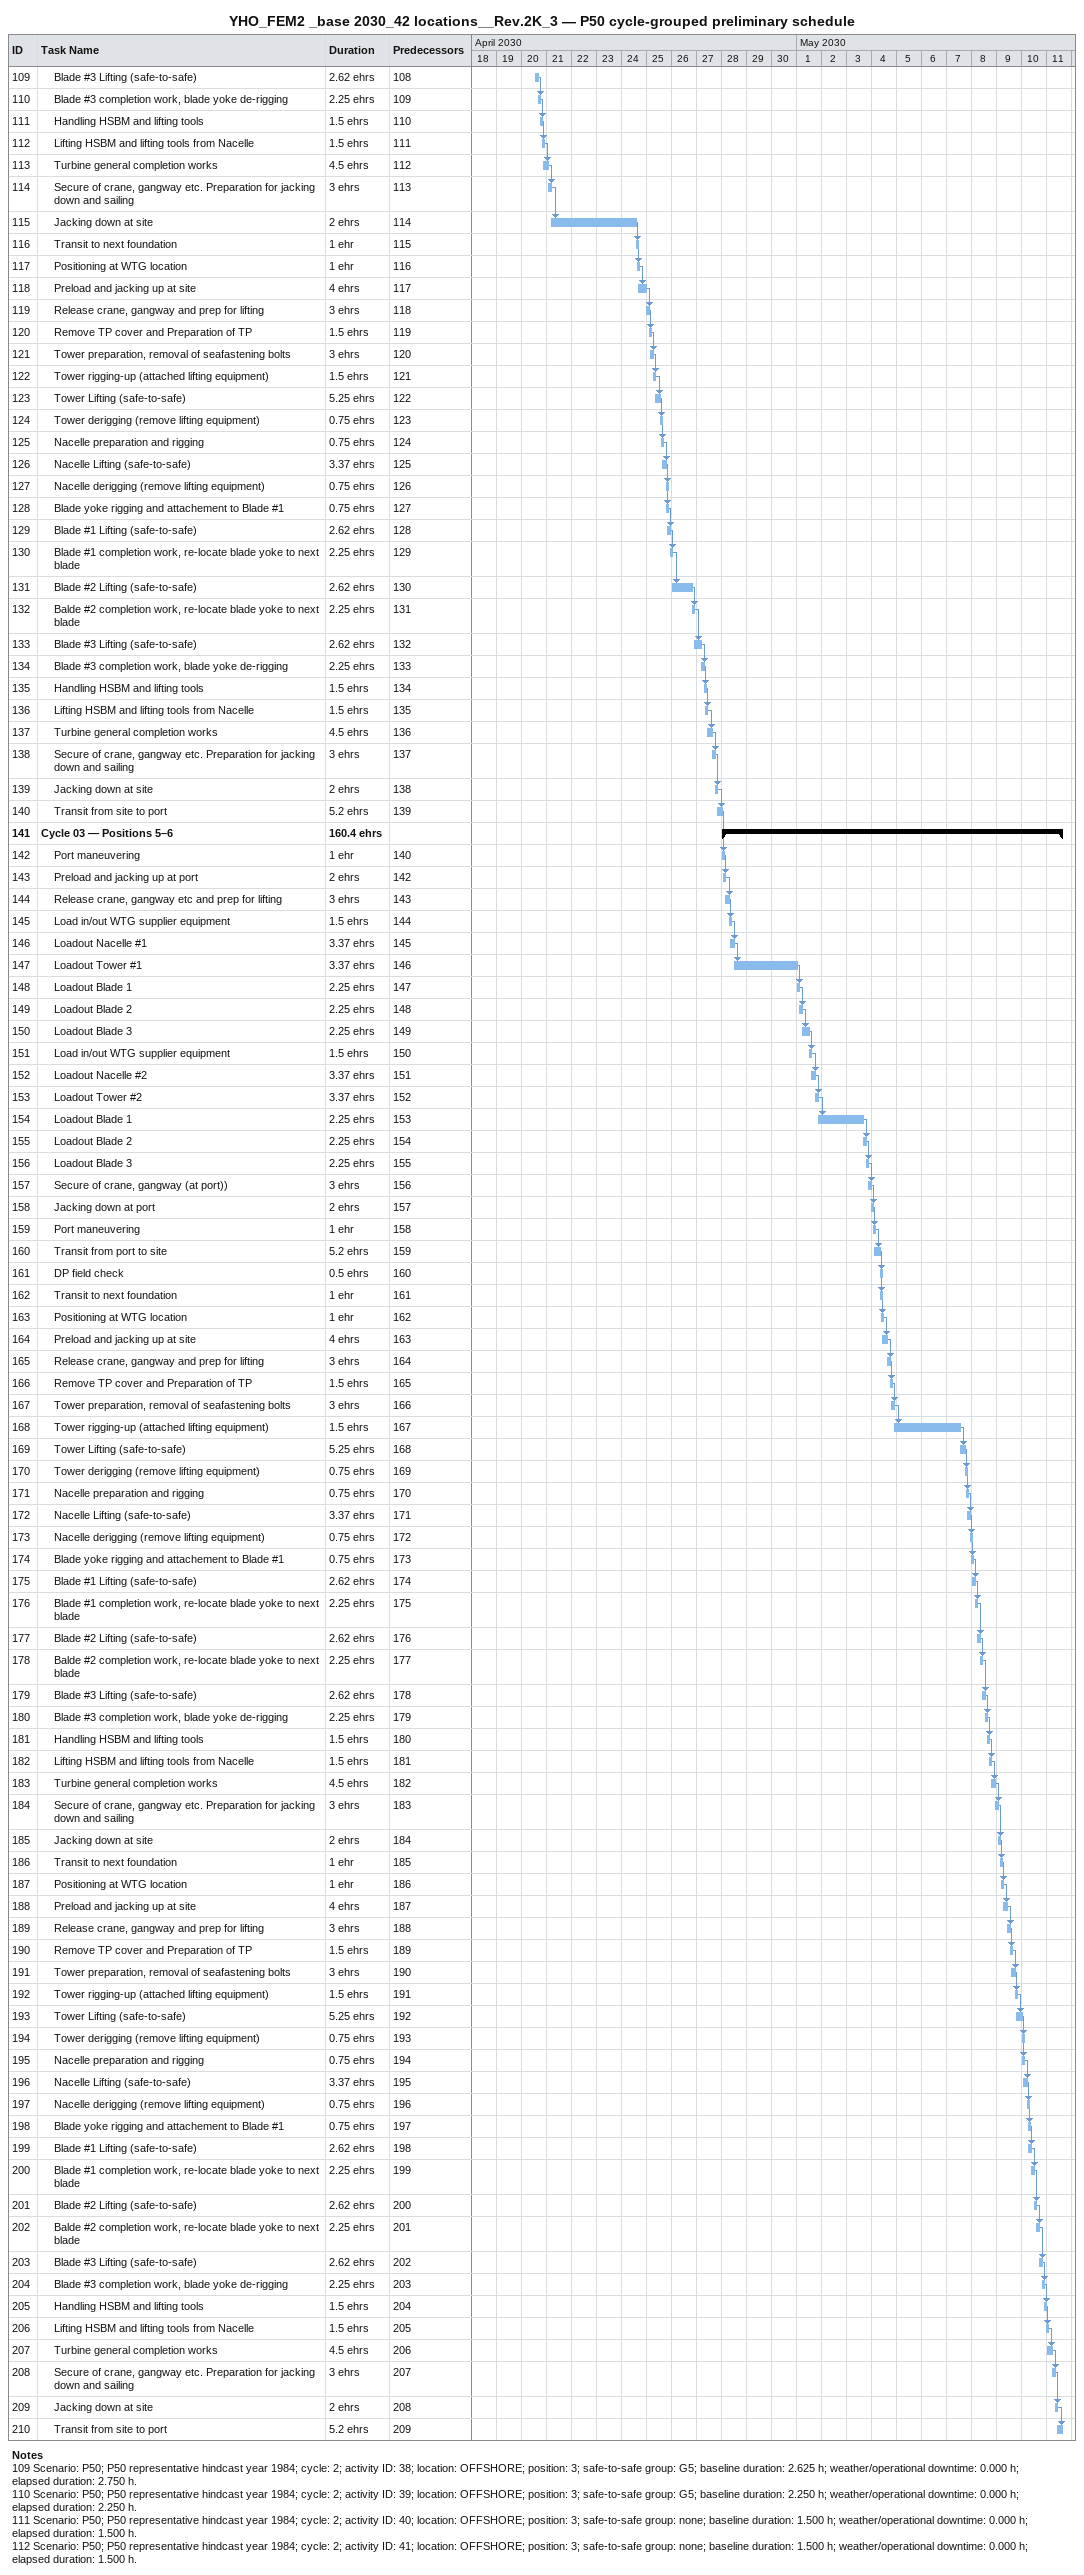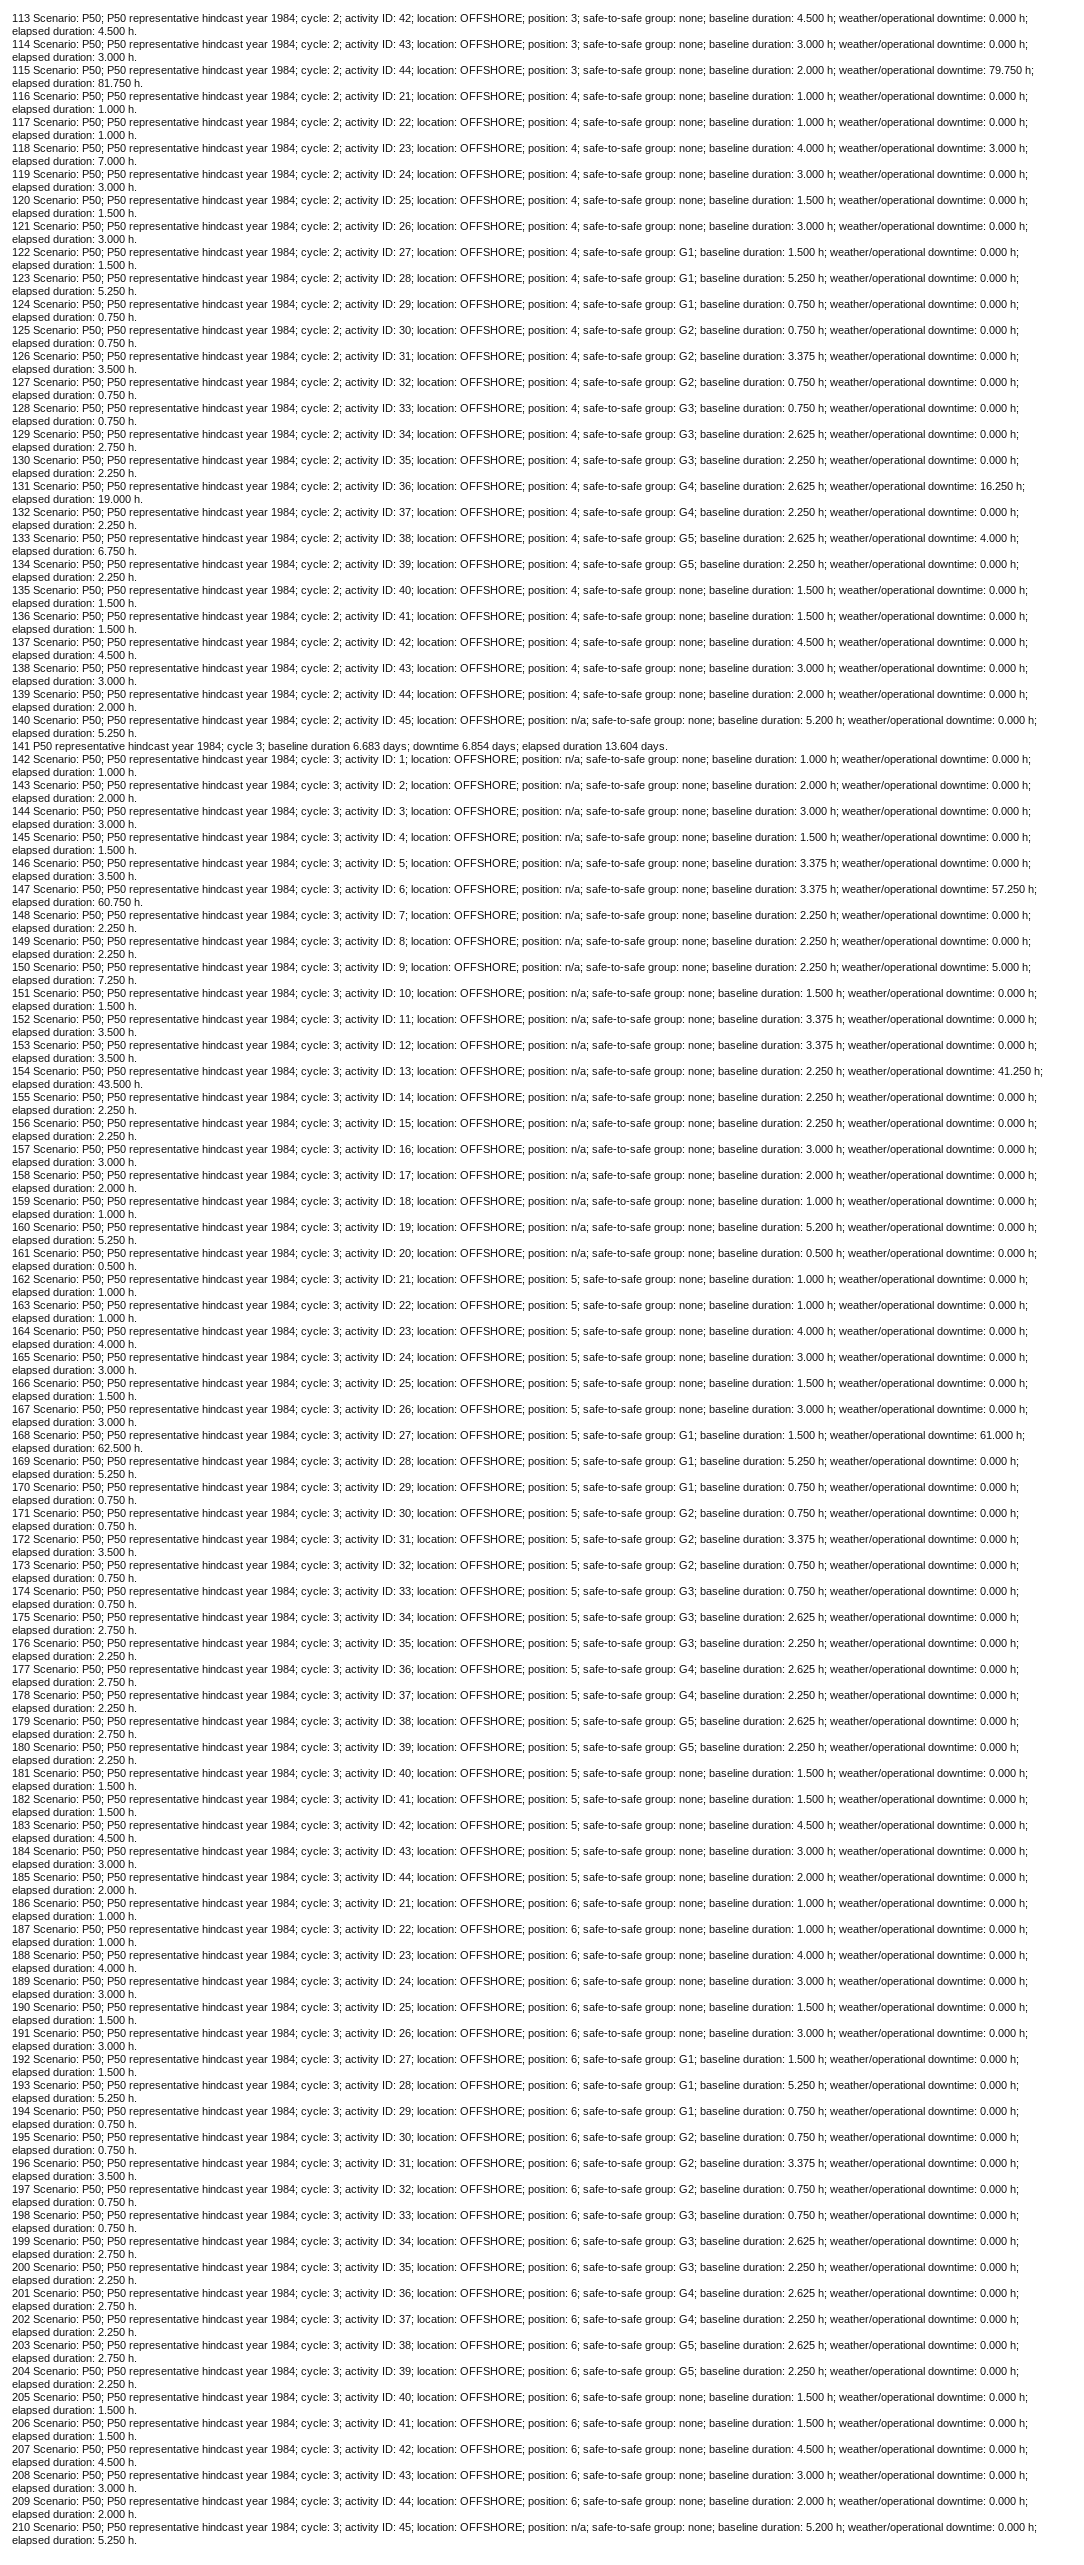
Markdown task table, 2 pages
YHO_FEM2 _base 2030_42 locations__Rev.2K_3 — P50 cycle-grouped preliminary schedule

| ID | Level | Task | Duration | Start | Finish | Predecessors |
|---|---|---|---|---|---|---|
| 109 | 2 | Blade #3 Lifting (safe-to-safe) | 2.62eh | 2030-04-20 | 2030-04-20 | 108 |
| 110 | 2 | Blade #3 completion work, blade yoke de-rigging | 2.25eh | 2030-04-20 | 2030-04-20 | 109 |
| 111 | 2 | Handling HSBM and lifting tools | 1.5eh | 2030-04-20 | 2030-04-20 | 110 |
| 112 | 2 | Lifting HSBM and lifting tools from Nacelle | 1.5eh | 2030-04-20 | 2030-04-20 | 111 |
| 113 | 2 | Turbine general completion works | 4.5eh | 2030-04-20 | 2030-04-21 | 112 |
| 114 | 2 | Secure of crane, gangway etc. Preparation for jacking down and sailing | 3eh | 2030-04-21 | 2030-04-21 | 113 |
| 115 | 2 | Jacking down at site | 2eh | 2030-04-21 | 2030-04-24 | 114 |
| 116 | 2 | Transit to next foundation | 1eh | 2030-04-24 | 2030-04-24 | 115 |
| 117 | 2 | Positioning at WTG location | 1eh | 2030-04-24 | 2030-04-24 | 116 |
| 118 | 2 | Preload and jacking up at site | 4eh | 2030-04-24 | 2030-04-25 | 117 |
| 119 | 2 | Release crane, gangway and prep for lifting | 3eh | 2030-04-25 | 2030-04-25 | 118 |
| 120 | 2 | Remove TP cover and Preparation of TP | 1.5eh | 2030-04-25 | 2030-04-25 | 119 |
| 121 | 2 | Tower preparation, removal of seafastening bolts | 3eh | 2030-04-25 | 2030-04-25 | 120 |
| 122 | 2 | Tower rigging-up (attached lifting equipment) | 1.5eh | 2030-04-25 | 2030-04-25 | 121 |
| 123 | 2 | Tower Lifting (safe-to-safe) | 5.25eh | 2030-04-25 | 2030-04-25 | 122 |
| 124 | 2 | Tower derigging (remove lifting equipment) | 0.75eh | 2030-04-25 | 2030-04-25 | 123 |
| 125 | 2 | Nacelle preparation and rigging | 0.75eh | 2030-04-25 | 2030-04-25 | 124 |
| 126 | 2 | Nacelle Lifting (safe-to-safe) | 3.37eh | 2030-04-25 | 2030-04-25 | 125 |
| 127 | 2 | Nacelle derigging (remove lifting equipment) | 0.75eh | 2030-04-25 | 2030-04-25 | 126 |
| 128 | 2 | Blade yoke rigging and attachement to Blade #1 | 0.75eh | 2030-04-25 | 2030-04-25 | 127 |
| 129 | 2 | Blade #1 Lifting (safe-to-safe) | 2.62eh | 2030-04-25 | 2030-04-25 | 128 |
| 130 | 2 | Blade #1 completion work, re-locate blade yoke to next blade | 2.25eh | 2030-04-25 | 2030-04-26 | 129 |
| 131 | 2 | Blade #2 Lifting (safe-to-safe) | 2.62eh | 2030-04-26 | 2030-04-26 | 130 |
| 132 | 2 | Balde #2 completion work, re-locate blade yoke to next blade | 2.25eh | 2030-04-26 | 2030-04-26 | 131 |
| 133 | 2 | Blade #3 Lifting (safe-to-safe) | 2.62eh | 2030-04-26 | 2030-04-27 | 132 |
| 134 | 2 | Blade #3 completion work, blade yoke de-rigging | 2.25eh | 2030-04-27 | 2030-04-27 | 133 |
| 135 | 2 | Handling HSBM and lifting tools | 1.5eh | 2030-04-27 | 2030-04-27 | 134 |
| 136 | 2 | Lifting HSBM and lifting tools from Nacelle | 1.5eh | 2030-04-27 | 2030-04-27 | 135 |
| 137 | 2 | Turbine general completion works | 4.5eh | 2030-04-27 | 2030-04-27 | 136 |
| 138 | 2 | Secure of crane, gangway etc. Preparation for jacking down and sailing | 3eh | 2030-04-27 | 2030-04-27 | 137 |
| 139 | 2 | Jacking down at site | 2eh | 2030-04-27 | 2030-04-27 | 138 |
| 140 | 2 | Transit from site to port | 5.2eh | 2030-04-27 | 2030-04-28 | 139 |
| 141 | 1 | **Cycle 03 — Positions 5–6** | 160.4eh | 2030-04-28 | 2030-05-11 |  |
| 142 | 2 | Port maneuvering | 1eh | 2030-04-28 | 2030-04-28 | 140 |
| 143 | 2 | Preload and jacking up at port | 2eh | 2030-04-28 | 2030-04-28 | 142 |
| 144 | 2 | Release crane, gangway etc and prep for lifting | 3eh | 2030-04-28 | 2030-04-28 | 143 |
| 145 | 2 | Load in/out WTG supplier equipment | 1.5eh | 2030-04-28 | 2030-04-28 | 144 |
| 146 | 2 | Loadout Nacelle #1 | 3.37eh | 2030-04-28 | 2030-04-28 | 145 |
| 147 | 2 | Loadout Tower #1 | 3.37eh | 2030-04-28 | 2030-05-01 | 146 |
| 148 | 2 | Loadout Blade 1 | 2.25eh | 2030-05-01 | 2030-05-01 | 147 |
| 149 | 2 | Loadout Blade 2 | 2.25eh | 2030-05-01 | 2030-05-01 | 148 |
| 150 | 2 | Loadout Blade 3 | 2.25eh | 2030-05-01 | 2030-05-01 | 149 |
| 151 | 2 | Load in/out WTG supplier equipment | 1.5eh | 2030-05-01 | 2030-05-01 | 150 |
| 152 | 2 | Loadout Nacelle #2 | 3.37eh | 2030-05-01 | 2030-05-01 | 151 |
| 153 | 2 | Loadout Tower #2 | 3.37eh | 2030-05-01 | 2030-05-01 | 152 |
| 154 | 2 | Loadout Blade 1 | 2.25eh | 2030-05-01 | 2030-05-03 | 153 |
| 155 | 2 | Loadout Blade 2 | 2.25eh | 2030-05-03 | 2030-05-03 | 154 |
| 156 | 2 | Loadout Blade 3 | 2.25eh | 2030-05-03 | 2030-05-03 | 155 |
| 157 | 2 | Secure of crane, gangway (at port)) | 3eh | 2030-05-03 | 2030-05-04 | 156 |
| 158 | 2 | Jacking down at port | 2eh | 2030-05-04 | 2030-05-04 | 157 |
| 159 | 2 | Port maneuvering | 1eh | 2030-05-04 | 2030-05-04 | 158 |
| 160 | 2 | Transit from port to site | 5.2eh | 2030-05-04 | 2030-05-04 | 159 |
| 161 | 2 | DP field check | 0.5eh | 2030-05-04 | 2030-05-04 | 160 |
| 162 | 2 | Transit to next foundation | 1eh | 2030-05-04 | 2030-05-04 | 161 |
| 163 | 2 | Positioning at WTG location | 1eh | 2030-05-04 | 2030-05-04 | 162 |
| 164 | 2 | Preload and jacking up at site | 4eh | 2030-05-04 | 2030-05-04 | 163 |
| 165 | 2 | Release crane, gangway and prep for lifting | 3eh | 2030-05-04 | 2030-05-04 | 164 |
| 166 | 2 | Remove TP cover and Preparation of TP | 1.5eh | 2030-05-04 | 2030-05-04 | 165 |
| 167 | 2 | Tower preparation, removal of seafastening bolts | 3eh | 2030-05-04 | 2030-05-04 | 166 |
| 168 | 2 | Tower rigging-up (attached lifting equipment) | 1.5eh | 2030-05-04 | 2030-05-07 | 167 |
| 169 | 2 | Tower Lifting (safe-to-safe) | 5.25eh | 2030-05-07 | 2030-05-07 | 168 |
| 170 | 2 | Tower derigging (remove lifting equipment) | 0.75eh | 2030-05-07 | 2030-05-07 | 169 |
| 171 | 2 | Nacelle preparation and rigging | 0.75eh | 2030-05-07 | 2030-05-07 | 170 |
| 172 | 2 | Nacelle Lifting (safe-to-safe) | 3.37eh | 2030-05-07 | 2030-05-07 | 171 |
| 173 | 2 | Nacelle derigging (remove lifting equipment) | 0.75eh | 2030-05-07 | 2030-05-08 | 172 |
| 174 | 2 | Blade yoke rigging and attachement to Blade #1 | 0.75eh | 2030-05-08 | 2030-05-08 | 173 |
| 175 | 2 | Blade #1 Lifting (safe-to-safe) | 2.62eh | 2030-05-08 | 2030-05-08 | 174 |
| 176 | 2 | Blade #1 completion work, re-locate blade yoke to next blade | 2.25eh | 2030-05-08 | 2030-05-08 | 175 |
| 177 | 2 | Blade #2 Lifting (safe-to-safe) | 2.62eh | 2030-05-08 | 2030-05-08 | 176 |
| 178 | 2 | Balde #2 completion work, re-locate blade yoke to next blade | 2.25eh | 2030-05-08 | 2030-05-08 | 177 |
| 179 | 2 | Blade #3 Lifting (safe-to-safe) | 2.62eh | 2030-05-08 | 2030-05-08 | 178 |
| 180 | 2 | Blade #3 completion work, blade yoke de-rigging | 2.25eh | 2030-05-08 | 2030-05-08 | 179 |
| 181 | 2 | Handling HSBM and lifting tools | 1.5eh | 2030-05-08 | 2030-05-08 | 180 |
| 182 | 2 | Lifting HSBM and lifting tools from Nacelle | 1.5eh | 2030-05-08 | 2030-05-08 | 181 |
| 183 | 2 | Turbine general completion works | 4.5eh | 2030-05-08 | 2030-05-08 | 182 |
| 184 | 2 | Secure of crane, gangway etc. Preparation for jacking down and sailing | 3eh | 2030-05-08 | 2030-05-09 | 183 |
| 185 | 2 | Jacking down at site | 2eh | 2030-05-09 | 2030-05-09 | 184 |
| 186 | 2 | Transit to next foundation | 1eh | 2030-05-09 | 2030-05-09 | 185 |
| 187 | 2 | Positioning at WTG location | 1eh | 2030-05-09 | 2030-05-09 | 186 |
| 188 | 2 | Preload and jacking up at site | 4eh | 2030-05-09 | 2030-05-09 | 187 |
| 189 | 2 | Release crane, gangway and prep for lifting | 3eh | 2030-05-09 | 2030-05-09 | 188 |
| 190 | 2 | Remove TP cover and Preparation of TP | 1.5eh | 2030-05-09 | 2030-05-09 | 189 |
| 191 | 2 | Tower preparation, removal of seafastening bolts | 3eh | 2030-05-09 | 2030-05-09 | 190 |
| 192 | 2 | Tower rigging-up (attached lifting equipment) | 1.5eh | 2030-05-09 | 2030-05-09 | 191 |
| 193 | 2 | Tower Lifting (safe-to-safe) | 5.25eh | 2030-05-09 | 2030-05-10 | 192 |
| 194 | 2 | Tower derigging (remove lifting equipment) | 0.75eh | 2030-05-10 | 2030-05-10 | 193 |
| 195 | 2 | Nacelle preparation and rigging | 0.75eh | 2030-05-10 | 2030-05-10 | 194 |
| 196 | 2 | Nacelle Lifting (safe-to-safe) | 3.37eh | 2030-05-10 | 2030-05-10 | 195 |
| 197 | 2 | Nacelle derigging (remove lifting equipment) | 0.75eh | 2030-05-10 | 2030-05-10 | 196 |
| 198 | 2 | Blade yoke rigging and attachement to Blade #1 | 0.75eh | 2030-05-10 | 2030-05-10 | 197 |
| 199 | 2 | Blade #1 Lifting (safe-to-safe) | 2.62eh | 2030-05-10 | 2030-05-10 | 198 |
| 200 | 2 | Blade #1 completion work, re-locate blade yoke to next blade | 2.25eh | 2030-05-10 | 2030-05-10 | 199 |
| 201 | 2 | Blade #2 Lifting (safe-to-safe) | 2.62eh | 2030-05-10 | 2030-05-10 | 200 |
| 202 | 2 | Balde #2 completion work, re-locate blade yoke to next blade | 2.25eh | 2030-05-10 | 2030-05-10 | 201 |
| 203 | 2 | Blade #3 Lifting (safe-to-safe) | 2.62eh | 2030-05-10 | 2030-05-10 | 202 |
| 204 | 2 | Blade #3 completion work, blade yoke de-rigging | 2.25eh | 2030-05-10 | 2030-05-10 | 203 |
| 205 | 2 | Handling HSBM and lifting tools | 1.5eh | 2030-05-10 | 2030-05-11 | 204 |
| 206 | 2 | Lifting HSBM and lifting tools from Nacelle | 1.5eh | 2030-05-11 | 2030-05-11 | 205 |
| 207 | 2 | Turbine general completion works | 4.5eh | 2030-05-11 | 2030-05-11 | 206 |
| 208 | 2 | Secure of crane, gangway etc. Preparation for jacking down and sailing | 3eh | 2030-05-11 | 2030-05-11 | 207 |
| 209 | 2 | Jacking down at site | 2eh | 2030-05-11 | 2030-05-11 | 208 |
| 210 | 2 | Transit from site to port | 5.2eh | 2030-05-11 | 2030-05-11 | 209 |

Notes
- 109: Scenario: P50; P50 representative hindcast year 1984; cycle: 2; activity ID: 38; location: OFFSHORE; position: 3; safe-to-safe group: G5; baseline duration: 2.625 h; weather/operational downtime: 0.000 h; elapsed duration: 2.750 h.
- 110: Scenario: P50; P50 representative hindcast year 1984; cycle: 2; activity ID: 39; location: OFFSHORE; position: 3; safe-to-safe group: G5; baseline duration: 2.250 h; weather/operational downtime: 0.000 h; elapsed duration: 2.250 h.
- 111: Scenario: P50; P50 representative hindcast year 1984; cycle: 2; activity ID: 40; location: OFFSHORE; position: 3; safe-to-safe group: none; baseline duration: 1.500 h; weather/operational downtime: 0.000 h; elapsed duration: 1.500 h.
- 112: Scenario: P50; P50 representative hindcast year 1984; cycle: 2; activity ID: 41; location: OFFSHORE; position: 3; safe-to-safe group: none; baseline duration: 1.500 h; weather/operational downtime: 0.000 h; elapsed duration: 1.500 h.
- 113: Scenario: P50; P50 representative hindcast year 1984; cycle: 2; activity ID: 42; location: OFFSHORE; position: 3; safe-to-safe group: none; baseline duration: 4.500 h; weather/operational downtime: 0.000 h; elapsed duration: 4.500 h.
- 114: Scenario: P50; P50 representative hindcast year 1984; cycle: 2; activity ID: 43; location: OFFSHORE; position: 3; safe-to-safe group: none; baseline duration: 3.000 h; weather/operational downtime: 0.000 h; elapsed duration: 3.000 h.
- 115: Scenario: P50; P50 representative hindcast year 1984; cycle: 2; activity ID: 44; location: OFFSHORE; position: 3; safe-to-safe group: none; baseline duration: 2.000 h; weather/operational downtime: 79.750 h; elapsed duration: 81.750 h.
- 116: Scenario: P50; P50 representative hindcast year 1984; cycle: 2; activity ID: 21; location: OFFSHORE; position: 4; safe-to-safe group: none; baseline duration: 1.000 h; weather/operational downtime: 0.000 h; elapsed duration: 1.000 h.
- 117: Scenario: P50; P50 representative hindcast year 1984; cycle: 2; activity ID: 22; location: OFFSHORE; position: 4; safe-to-safe group: none; baseline duration: 1.000 h; weather/operational downtime: 0.000 h; elapsed duration: 1.000 h.
- 118: Scenario: P50; P50 representative hindcast year 1984; cycle: 2; activity ID: 23; location: OFFSHORE; position: 4; safe-to-safe group: none; baseline duration: 4.000 h; weather/operational downtime: 3.000 h; elapsed duration: 7.000 h.
- 119: Scenario: P50; P50 representative hindcast year 1984; cycle: 2; activity ID: 24; location: OFFSHORE; position: 4; safe-to-safe group: none; baseline duration: 3.000 h; weather/operational downtime: 0.000 h; elapsed duration: 3.000 h.
- 120: Scenario: P50; P50 representative hindcast year 1984; cycle: 2; activity ID: 25; location: OFFSHORE; position: 4; safe-to-safe group: none; baseline duration: 1.500 h; weather/operational downtime: 0.000 h; elapsed duration: 1.500 h.
- 121: Scenario: P50; P50 representative hindcast year 1984; cycle: 2; activity ID: 26; location: OFFSHORE; position: 4; safe-to-safe group: none; baseline duration: 3.000 h; weather/operational downtime: 0.000 h; elapsed duration: 3.000 h.
- 122: Scenario: P50; P50 representative hindcast year 1984; cycle: 2; activity ID: 27; location: OFFSHORE; position: 4; safe-to-safe group: G1; baseline duration: 1.500 h; weather/operational downtime: 0.000 h; elapsed duration: 1.500 h.
- 123: Scenario: P50; P50 representative hindcast year 1984; cycle: 2; activity ID: 28; location: OFFSHORE; position: 4; safe-to-safe group: G1; baseline duration: 5.250 h; weather/operational downtime: 0.000 h; elapsed duration: 5.250 h.
- 124: Scenario: P50; P50 representative hindcast year 1984; cycle: 2; activity ID: 29; location: OFFSHORE; position: 4; safe-to-safe group: G1; baseline duration: 0.750 h; weather/operational downtime: 0.000 h; elapsed duration: 0.750 h.
- 125: Scenario: P50; P50 representative hindcast year 1984; cycle: 2; activity ID: 30; location: OFFSHORE; position: 4; safe-to-safe group: G2; baseline duration: 0.750 h; weather/operational downtime: 0.000 h; elapsed duration: 0.750 h.
- 126: Scenario: P50; P50 representative hindcast year 1984; cycle: 2; activity ID: 31; location: OFFSHORE; position: 4; safe-to-safe group: G2; baseline duration: 3.375 h; weather/operational downtime: 0.000 h; elapsed duration: 3.500 h.
- 127: Scenario: P50; P50 representative hindcast year 1984; cycle: 2; activity ID: 32; location: OFFSHORE; position: 4; safe-to-safe group: G2; baseline duration: 0.750 h; weather/operational downtime: 0.000 h; elapsed duration: 0.750 h.
- 128: Scenario: P50; P50 representative hindcast year 1984; cycle: 2; activity ID: 33; location: OFFSHORE; position: 4; safe-to-safe group: G3; baseline duration: 0.750 h; weather/operational downtime: 0.000 h; elapsed duration: 0.750 h.
- 129: Scenario: P50; P50 representative hindcast year 1984; cycle: 2; activity ID: 34; location: OFFSHORE; position: 4; safe-to-safe group: G3; baseline duration: 2.625 h; weather/operational downtime: 0.000 h; elapsed duration: 2.750 h.
- 130: Scenario: P50; P50 representative hindcast year 1984; cycle: 2; activity ID: 35; location: OFFSHORE; position: 4; safe-to-safe group: G3; baseline duration: 2.250 h; weather/operational downtime: 0.000 h; elapsed duration: 2.250 h.
- 131: Scenario: P50; P50 representative hindcast year 1984; cycle: 2; activity ID: 36; location: OFFSHORE; position: 4; safe-to-safe group: G4; baseline duration: 2.625 h; weather/operational downtime: 16.250 h; elapsed duration: 19.000 h.
- 132: Scenario: P50; P50 representative hindcast year 1984; cycle: 2; activity ID: 37; location: OFFSHORE; position: 4; safe-to-safe group: G4; baseline duration: 2.250 h; weather/operational downtime: 0.000 h; elapsed duration: 2.250 h.
- 133: Scenario: P50; P50 representative hindcast year 1984; cycle: 2; activity ID: 38; location: OFFSHORE; position: 4; safe-to-safe group: G5; baseline duration: 2.625 h; weather/operational downtime: 4.000 h; elapsed duration: 6.750 h.
- 134: Scenario: P50; P50 representative hindcast year 1984; cycle: 2; activity ID: 39; location: OFFSHORE; position: 4; safe-to-safe group: G5; baseline duration: 2.250 h; weather/operational downtime: 0.000 h; elapsed duration: 2.250 h.
- 135: Scenario: P50; P50 representative hindcast year 1984; cycle: 2; activity ID: 40; location: OFFSHORE; position: 4; safe-to-safe group: none; baseline duration: 1.500 h; weather/operational downtime: 0.000 h; elapsed duration: 1.500 h.
- 136: Scenario: P50; P50 representative hindcast year 1984; cycle: 2; activity ID: 41; location: OFFSHORE; position: 4; safe-to-safe group: none; baseline duration: 1.500 h; weather/operational downtime: 0.000 h; elapsed duration: 1.500 h.
- 137: Scenario: P50; P50 representative hindcast year 1984; cycle: 2; activity ID: 42; location: OFFSHORE; position: 4; safe-to-safe group: none; baseline duration: 4.500 h; weather/operational downtime: 0.000 h; elapsed duration: 4.500 h.
- 138: Scenario: P50; P50 representative hindcast year 1984; cycle: 2; activity ID: 43; location: OFFSHORE; position: 4; safe-to-safe group: none; baseline duration: 3.000 h; weather/operational downtime: 0.000 h; elapsed duration: 3.000 h.
- 139: Scenario: P50; P50 representative hindcast year 1984; cycle: 2; activity ID: 44; location: OFFSHORE; position: 4; safe-to-safe group: none; baseline duration: 2.000 h; weather/operational downtime: 0.000 h; elapsed duration: 2.000 h.
- 140: Scenario: P50; P50 representative hindcast year 1984; cycle: 2; activity ID: 45; location: OFFSHORE; position: n/a; safe-to-safe group: none; baseline duration: 5.200 h; weather/operational downtime: 0.000 h; elapsed duration: 5.250 h.
- 141: P50 representative hindcast year 1984; cycle 3; baseline duration 6.683 days; downtime 6.854 days; elapsed duration 13.604 days.
- 142: Scenario: P50; P50 representative hindcast year 1984; cycle: 3; activity ID: 1; location: OFFSHORE; position: n/a; safe-to-safe group: none; baseline duration: 1.000 h; weather/operational downtime: 0.000 h; elapsed duration: 1.000 h.
- 143: Scenario: P50; P50 representative hindcast year 1984; cycle: 3; activity ID: 2; location: OFFSHORE; position: n/a; safe-to-safe group: none; baseline duration: 2.000 h; weather/operational downtime: 0.000 h; elapsed duration: 2.000 h.
- 144: Scenario: P50; P50 representative hindcast year 1984; cycle: 3; activity ID: 3; location: OFFSHORE; position: n/a; safe-to-safe group: none; baseline duration: 3.000 h; weather/operational downtime: 0.000 h; elapsed duration: 3.000 h.
- 145: Scenario: P50; P50 representative hindcast year 1984; cycle: 3; activity ID: 4; location: OFFSHORE; position: n/a; safe-to-safe group: none; baseline duration: 1.500 h; weather/operational downtime: 0.000 h; elapsed duration: 1.500 h.
- 146: Scenario: P50; P50 representative hindcast year 1984; cycle: 3; activity ID: 5; location: OFFSHORE; position: n/a; safe-to-safe group: none; baseline duration: 3.375 h; weather/operational downtime: 0.000 h; elapsed duration: 3.500 h.
- 147: Scenario: P50; P50 representative hindcast year 1984; cycle: 3; activity ID: 6; location: OFFSHORE; position: n/a; safe-to-safe group: none; baseline duration: 3.375 h; weather/operational downtime: 57.250 h; elapsed duration: 60.750 h.
- 148: Scenario: P50; P50 representative hindcast year 1984; cycle: 3; activity ID: 7; location: OFFSHORE; position: n/a; safe-to-safe group: none; baseline duration: 2.250 h; weather/operational downtime: 0.000 h; elapsed duration: 2.250 h.
- 149: Scenario: P50; P50 representative hindcast year 1984; cycle: 3; activity ID: 8; location: OFFSHORE; position: n/a; safe-to-safe group: none; baseline duration: 2.250 h; weather/operational downtime: 0.000 h; elapsed duration: 2.250 h.
- 150: Scenario: P50; P50 representative hindcast year 1984; cycle: 3; activity ID: 9; location: OFFSHORE; position: n/a; safe-to-safe group: none; baseline duration: 2.250 h; weather/operational downtime: 5.000 h; elapsed duration: 7.250 h.
- 151: Scenario: P50; P50 representative hindcast year 1984; cycle: 3; activity ID: 10; location: OFFSHORE; position: n/a; safe-to-safe group: none; baseline duration: 1.500 h; weather/operational downtime: 0.000 h; elapsed duration: 1.500 h.
- 152: Scenario: P50; P50 representative hindcast year 1984; cycle: 3; activity ID: 11; location: OFFSHORE; position: n/a; safe-to-safe group: none; baseline duration: 3.375 h; weather/operational downtime: 0.000 h; elapsed duration: 3.500 h.
- 153: Scenario: P50; P50 representative hindcast year 1984; cycle: 3; activity ID: 12; location: OFFSHORE; position: n/a; safe-to-safe group: none; baseline duration: 3.375 h; weather/operational downtime: 0.000 h; elapsed duration: 3.500 h.
- 154: Scenario: P50; P50 representative hindcast year 1984; cycle: 3; activity ID: 13; location: OFFSHORE; position: n/a; safe-to-safe group: none; baseline duration: 2.250 h; weather/operational downtime: 41.250 h; elapsed duration: 43.500 h.
- 155: Scenario: P50; P50 representative hindcast year 1984; cycle: 3; activity ID: 14; location: OFFSHORE; position: n/a; safe-to-safe group: none; baseline duration: 2.250 h; weather/operational downtime: 0.000 h; elapsed duration: 2.250 h.
- 156: Scenario: P50; P50 representative hindcast year 1984; cycle: 3; activity ID: 15; location: OFFSHORE; position: n/a; safe-to-safe group: none; baseline duration: 2.250 h; weather/operational downtime: 0.000 h; elapsed duration: 2.250 h.
- 157: Scenario: P50; P50 representative hindcast year 1984; cycle: 3; activity ID: 16; location: OFFSHORE; position: n/a; safe-to-safe group: none; baseline duration: 3.000 h; weather/operational downtime: 0.000 h; elapsed duration: 3.000 h.
- 158: Scenario: P50; P50 representative hindcast year 1984; cycle: 3; activity ID: 17; location: OFFSHORE; position: n/a; safe-to-safe group: none; baseline duration: 2.000 h; weather/operational downtime: 0.000 h; elapsed duration: 2.000 h.
- 159: Scenario: P50; P50 representative hindcast year 1984; cycle: 3; activity ID: 18; location: OFFSHORE; position: n/a; safe-to-safe group: none; baseline duration: 1.000 h; weather/operational downtime: 0.000 h; elapsed duration: 1.000 h.
- 160: Scenario: P50; P50 representative hindcast year 1984; cycle: 3; activity ID: 19; location: OFFSHORE; position: n/a; safe-to-safe group: none; baseline duration: 5.200 h; weather/operational downtime: 0.000 h; elapsed duration: 5.250 h.
- 161: Scenario: P50; P50 representative hindcast year 1984; cycle: 3; activity ID: 20; location: OFFSHORE; position: n/a; safe-to-safe group: none; baseline duration: 0.500 h; weather/operational downtime: 0.000 h; elapsed duration: 0.500 h.
- 162: Scenario: P50; P50 representative hindcast year 1984; cycle: 3; activity ID: 21; location: OFFSHORE; position: 5; safe-to-safe group: none; baseline duration: 1.000 h; weather/operational downtime: 0.000 h; elapsed duration: 1.000 h.
- 163: Scenario: P50; P50 representative hindcast year 1984; cycle: 3; activity ID: 22; location: OFFSHORE; position: 5; safe-to-safe group: none; baseline duration: 1.000 h; weather/operational downtime: 0.000 h; elapsed duration: 1.000 h.
- 164: Scenario: P50; P50 representative hindcast year 1984; cycle: 3; activity ID: 23; location: OFFSHORE; position: 5; safe-to-safe group: none; baseline duration: 4.000 h; weather/operational downtime: 0.000 h; elapsed duration: 4.000 h.
- 165: Scenario: P50; P50 representative hindcast year 1984; cycle: 3; activity ID: 24; location: OFFSHORE; position: 5; safe-to-safe group: none; baseline duration: 3.000 h; weather/operational downtime: 0.000 h; elapsed duration: 3.000 h.
- 166: Scenario: P50; P50 representative hindcast year 1984; cycle: 3; activity ID: 25; location: OFFSHORE; position: 5; safe-to-safe group: none; baseline duration: 1.500 h; weather/operational downtime: 0.000 h; elapsed duration: 1.500 h.
- 167: Scenario: P50; P50 representative hindcast year 1984; cycle: 3; activity ID: 26; location: OFFSHORE; position: 5; safe-to-safe group: none; baseline duration: 3.000 h; weather/operational downtime: 0.000 h; elapsed duration: 3.000 h.
- 168: Scenario: P50; P50 representative hindcast year 1984; cycle: 3; activity ID: 27; location: OFFSHORE; position: 5; safe-to-safe group: G1; baseline duration: 1.500 h; weather/operational downtime: 61.000 h; elapsed duration: 62.500 h.
- 169: Scenario: P50; P50 representative hindcast year 1984; cycle: 3; activity ID: 28; location: OFFSHORE; position: 5; safe-to-safe group: G1; baseline duration: 5.250 h; weather/operational downtime: 0.000 h; elapsed duration: 5.250 h.
- 170: Scenario: P50; P50 representative hindcast year 1984; cycle: 3; activity ID: 29; location: OFFSHORE; position: 5; safe-to-safe group: G1; baseline duration: 0.750 h; weather/operational downtime: 0.000 h; elapsed duration: 0.750 h.
- 171: Scenario: P50; P50 representative hindcast year 1984; cycle: 3; activity ID: 30; location: OFFSHORE; position: 5; safe-to-safe group: G2; baseline duration: 0.750 h; weather/operational downtime: 0.000 h; elapsed duration: 0.750 h.
- 172: Scenario: P50; P50 representative hindcast year 1984; cycle: 3; activity ID: 31; location: OFFSHORE; position: 5; safe-to-safe group: G2; baseline duration: 3.375 h; weather/operational downtime: 0.000 h; elapsed duration: 3.500 h.
- 173: Scenario: P50; P50 representative hindcast year 1984; cycle: 3; activity ID: 32; location: OFFSHORE; position: 5; safe-to-safe group: G2; baseline duration: 0.750 h; weather/operational downtime: 0.000 h; elapsed duration: 0.750 h.
- 174: Scenario: P50; P50 representative hindcast year 1984; cycle: 3; activity ID: 33; location: OFFSHORE; position: 5; safe-to-safe group: G3; baseline duration: 0.750 h; weather/operational downtime: 0.000 h; elapsed duration: 0.750 h.
- 175: Scenario: P50; P50 representative hindcast year 1984; cycle: 3; activity ID: 34; location: OFFSHORE; position: 5; safe-to-safe group: G3; baseline duration: 2.625 h; weather/operational downtime: 0.000 h; elapsed duration: 2.750 h.
- 176: Scenario: P50; P50 representative hindcast year 1984; cycle: 3; activity ID: 35; location: OFFSHORE; position: 5; safe-to-safe group: G3; baseline duration: 2.250 h; weather/operational downtime: 0.000 h; elapsed duration: 2.250 h.
- 177: Scenario: P50; P50 representative hindcast year 1984; cycle: 3; activity ID: 36; location: OFFSHORE; position: 5; safe-to-safe group: G4; baseline duration: 2.625 h; weather/operational downtime: 0.000 h; elapsed duration: 2.750 h.
- 178: Scenario: P50; P50 representative hindcast year 1984; cycle: 3; activity ID: 37; location: OFFSHORE; position: 5; safe-to-safe group: G4; baseline duration: 2.250 h; weather/operational downtime: 0.000 h; elapsed duration: 2.250 h.
- 179: Scenario: P50; P50 representative hindcast year 1984; cycle: 3; activity ID: 38; location: OFFSHORE; position: 5; safe-to-safe group: G5; baseline duration: 2.625 h; weather/operational downtime: 0.000 h; elapsed duration: 2.750 h.
- 180: Scenario: P50; P50 representative hindcast year 1984; cycle: 3; activity ID: 39; location: OFFSHORE; position: 5; safe-to-safe group: G5; baseline duration: 2.250 h; weather/operational downtime: 0.000 h; elapsed duration: 2.250 h.
- 181: Scenario: P50; P50 representative hindcast year 1984; cycle: 3; activity ID: 40; location: OFFSHORE; position: 5; safe-to-safe group: none; baseline duration: 1.500 h; weather/operational downtime: 0.000 h; elapsed duration: 1.500 h.
- 182: Scenario: P50; P50 representative hindcast year 1984; cycle: 3; activity ID: 41; location: OFFSHORE; position: 5; safe-to-safe group: none; baseline duration: 1.500 h; weather/operational downtime: 0.000 h; elapsed duration: 1.500 h.
- 183: Scenario: P50; P50 representative hindcast year 1984; cycle: 3; activity ID: 42; location: OFFSHORE; position: 5; safe-to-safe group: none; baseline duration: 4.500 h; weather/operational downtime: 0.000 h; elapsed duration: 4.500 h.
- 184: Scenario: P50; P50 representative hindcast year 1984; cycle: 3; activity ID: 43; location: OFFSHORE; position: 5; safe-to-safe group: none; baseline duration: 3.000 h; weather/operational downtime: 0.000 h; elapsed duration: 3.000 h.
- 185: Scenario: P50; P50 representative hindcast year 1984; cycle: 3; activity ID: 44; location: OFFSHORE; position: 5; safe-to-safe group: none; baseline duration: 2.000 h; weather/operational downtime: 0.000 h; elapsed duration: 2.000 h.
- 186: Scenario: P50; P50 representative hindcast year 1984; cycle: 3; activity ID: 21; location: OFFSHORE; position: 6; safe-to-safe group: none; baseline duration: 1.000 h; weather/operational downtime: 0.000 h; elapsed duration: 1.000 h.
- 187: Scenario: P50; P50 representative hindcast year 1984; cycle: 3; activity ID: 22; location: OFFSHORE; position: 6; safe-to-safe group: none; baseline duration: 1.000 h; weather/operational downtime: 0.000 h; elapsed duration: 1.000 h.
- 188: Scenario: P50; P50 representative hindcast year 1984; cycle: 3; activity ID: 23; location: OFFSHORE; position: 6; safe-to-safe group: none; baseline duration: 4.000 h; weather/operational downtime: 0.000 h; elapsed duration: 4.000 h.
- 189: Scenario: P50; P50 representative hindcast year 1984; cycle: 3; activity ID: 24; location: OFFSHORE; position: 6; safe-to-safe group: none; baseline duration: 3.000 h; weather/operational downtime: 0.000 h; elapsed duration: 3.000 h.
- 190: Scenario: P50; P50 representative hindcast year 1984; cycle: 3; activity ID: 25; location: OFFSHORE; position: 6; safe-to-safe group: none; baseline duration: 1.500 h; weather/operational downtime: 0.000 h; elapsed duration: 1.500 h.
- 191: Scenario: P50; P50 representative hindcast year 1984; cycle: 3; activity ID: 26; location: OFFSHORE; position: 6; safe-to-safe group: none; baseline duration: 3.000 h; weather/operational downtime: 0.000 h; elapsed duration: 3.000 h.
- 192: Scenario: P50; P50 representative hindcast year 1984; cycle: 3; activity ID: 27; location: OFFSHORE; position: 6; safe-to-safe group: G1; baseline duration: 1.500 h; weather/operational downtime: 0.000 h; elapsed duration: 1.500 h.
- 193: Scenario: P50; P50 representative hindcast year 1984; cycle: 3; activity ID: 28; location: OFFSHORE; position: 6; safe-to-safe group: G1; baseline duration: 5.250 h; weather/operational downtime: 0.000 h; elapsed duration: 5.250 h.
- 194: Scenario: P50; P50 representative hindcast year 1984; cycle: 3; activity ID: 29; location: OFFSHORE; position: 6; safe-to-safe group: G1; baseline duration: 0.750 h; weather/operational downtime: 0.000 h; elapsed duration: 0.750 h.
- 195: Scenario: P50; P50 representative hindcast year 1984; cycle: 3; activity ID: 30; location: OFFSHORE; position: 6; safe-to-safe group: G2; baseline duration: 0.750 h; weather/operational downtime: 0.000 h; elapsed duration: 0.750 h.
- 196: Scenario: P50; P50 representative hindcast year 1984; cycle: 3; activity ID: 31; location: OFFSHORE; position: 6; safe-to-safe group: G2; baseline duration: 3.375 h; weather/operational downtime: 0.000 h; elapsed duration: 3.500 h.
- 197: Scenario: P50; P50 representative hindcast year 1984; cycle: 3; activity ID: 32; location: OFFSHORE; position: 6; safe-to-safe group: G2; baseline duration: 0.750 h; weather/operational downtime: 0.000 h; elapsed duration: 0.750 h.
- 198: Scenario: P50; P50 representative hindcast year 1984; cycle: 3; activity ID: 33; location: OFFSHORE; position: 6; safe-to-safe group: G3; baseline duration: 0.750 h; weather/operational downtime: 0.000 h; elapsed duration: 0.750 h.
- 199: Scenario: P50; P50 representative hindcast year 1984; cycle: 3; activity ID: 34; location: OFFSHORE; position: 6; safe-to-safe group: G3; baseline duration: 2.625 h; weather/operational downtime: 0.000 h; elapsed duration: 2.750 h.
- 200: Scenario: P50; P50 representative hindcast year 1984; cycle: 3; activity ID: 35; location: OFFSHORE; position: 6; safe-to-safe group: G3; baseline duration: 2.250 h; weather/operational downtime: 0.000 h; elapsed duration: 2.250 h.
- 201: Scenario: P50; P50 representative hindcast year 1984; cycle: 3; activity ID: 36; location: OFFSHORE; position: 6; safe-to-safe group: G4; baseline duration: 2.625 h; weather/operational downtime: 0.000 h; elapsed duration: 2.750 h.
- 202: Scenario: P50; P50 representative hindcast year 1984; cycle: 3; activity ID: 37; location: OFFSHORE; position: 6; safe-to-safe group: G4; baseline duration: 2.250 h; weather/operational downtime: 0.000 h; elapsed duration: 2.250 h.
- 203: Scenario: P50; P50 representative hindcast year 1984; cycle: 3; activity ID: 38; location: OFFSHORE; position: 6; safe-to-safe group: G5; baseline duration: 2.625 h; weather/operational downtime: 0.000 h; elapsed duration: 2.750 h.
- 204: Scenario: P50; P50 representative hindcast year 1984; cycle: 3; activity ID: 39; location: OFFSHORE; position: 6; safe-to-safe group: G5; baseline duration: 2.250 h; weather/operational downtime: 0.000 h; elapsed duration: 2.250 h.
- 205: Scenario: P50; P50 representative hindcast year 1984; cycle: 3; activity ID: 40; location: OFFSHORE; position: 6; safe-to-safe group: none; baseline duration: 1.500 h; weather/operational downtime: 0.000 h; elapsed duration: 1.500 h.
- 206: Scenario: P50; P50 representative hindcast year 1984; cycle: 3; activity ID: 41; location: OFFSHORE; position: 6; safe-to-safe group: none; baseline duration: 1.500 h; weather/operational downtime: 0.000 h; elapsed duration: 1.500 h.
- 207: Scenario: P50; P50 representative hindcast year 1984; cycle: 3; activity ID: 42; location: OFFSHORE; position: 6; safe-to-safe group: none; baseline duration: 4.500 h; weather/operational downtime: 0.000 h; elapsed duration: 4.500 h.
- 208: Scenario: P50; P50 representative hindcast year 1984; cycle: 3; activity ID: 43; location: OFFSHORE; position: 6; safe-to-safe group: none; baseline duration: 3.000 h; weather/operational downtime: 0.000 h; elapsed duration: 3.000 h.
- 209: Scenario: P50; P50 representative hindcast year 1984; cycle: 3; activity ID: 44; location: OFFSHORE; position: 6; safe-to-safe group: none; baseline duration: 2.000 h; weather/operational downtime: 0.000 h; elapsed duration: 2.000 h.
- 210: Scenario: P50; P50 representative hindcast year 1984; cycle: 3; activity ID: 45; location: OFFSHORE; position: n/a; safe-to-safe group: none; baseline duration: 5.200 h; weather/operational downtime: 0.000 h; elapsed duration: 5.250 h.
